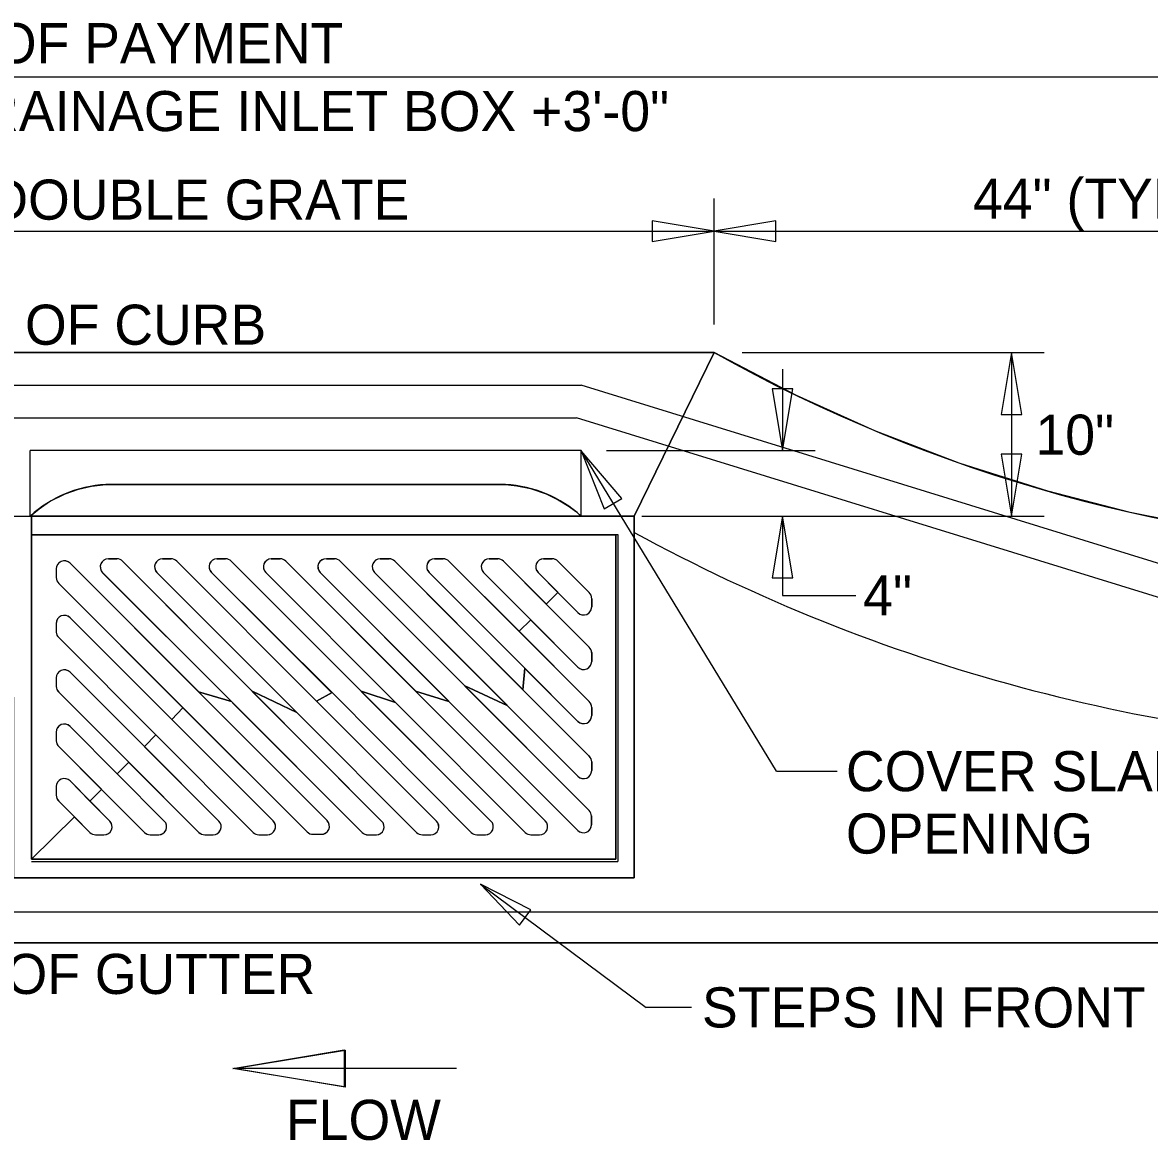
# Model space of a CAD drawing. Extents: x 1.6 to 16.8, y 0.6 to 10.3.
# Drawn here: x 6.59 to 9.121, y 4.587 to 7.096 of the extents above; entities that cross this region are included whole.
import ezdxf

# ---------------------------------------------------------------- set-up
doc = ezdxf.new("R2010")
doc.units = 0
for name, color, linetype in [('SD_P_Dimension Lines', 7, 'Continuous'), ('SD_P_Dimension Text', 7, 'Continuous'), ('SD_P_Prop Hidden Lines', 7, 'Continuous'), ('SD_P_Shading', 7, 'Continuous'), ('SD_P_Subtitles', 7, 'Continuous'), ('SD_X_Exist Hidden Lines', 7, 'Continuous'), ('SH_P_Sheet Border', 7, 'Continuous')]:
    doc.layers.add(name, color=color, linetype=linetype)

msp = doc.modelspace()

# ---------------------------------------------------------------- linework, layer by layer
at = {"layer": 'SD_P_Dimension Lines'}
for p, q in [((3.383, 6.9745), (9.7566, 6.9745)), ((8.1428, 6.4188), (8.1428, 6.7012)), ((8.1428, 6.6278), (8.0042, 6.6509)), ((8.0042, 6.6509), (8.0042, 6.6047)), ((8.2813, 6.6509), (8.1428, 6.6278)), ((8.2813, 6.6047), (8.2813, 6.6509)), ((4.9968, 6.6278), (8.1428, 6.6278)), ((8.0042, 6.6047), (8.1428, 6.6278)), ((8.1428, 6.6278), (9.7566, 6.6278)), ((8.1428, 6.6278), (8.2813, 6.6047)), ((8.2063, 6.3554), (8.884, 6.3554)), ((8.8107, 6.3554), (8.7876, 6.2169)), ((8.8107, 6.3554), (8.8107, 5.9886)), ((8.8338, 6.2169), (8.8107, 6.3554)), ((8.2967, 6.3185), (8.2967, 6.1354)), ((8.3198, 6.2739), (8.2736, 6.2739)), ((8.2736, 6.2739), (8.2967, 6.1354)), ((8.2967, 6.1354), (8.3198, 6.2739)), ((8.7876, 6.2169), (8.8338, 6.2169)), ((7.8447, 6.1353), (7.896, 6.0046)), ((7.9356, 6.0283), (7.8447, 6.1353)), ((8.2835, 5.416), (7.8448, 6.1354)), ((7.9013, 6.1354), (8.3701, 6.1354)), ((8.8338, 6.1272), (8.7876, 6.1272)), ((8.7876, 6.1272), (8.8107, 5.9886)), ((8.8107, 5.9886), (8.8338, 6.1272)), ((7.896, 6.0046), (7.9356, 6.0283)), ((7.9804, 5.9886), (8.884, 5.9886)), ((8.2967, 5.9886), (8.2736, 5.8501)), ((8.2967, 5.9886), (8.2967, 5.8102)), ((8.3198, 5.8501), (8.2967, 5.9886)), ((8.2736, 5.8501), (8.3198, 5.8501)), ((8.2967, 5.8102), (8.4616, 5.8102)), ((8.2835, 5.416), (8.419, 5.416)), ((7.6185, 5.1622), (7.9904, 4.8859)), ((7.7314, 5.1045), (7.6185, 5.1622)), ((7.6185, 5.1622), (7.7063, 5.0708)), ((7.7063, 5.0708), (7.7314, 5.1045)), ((8.0924, 4.8859), (7.9904, 4.8859)), ((7.5648, 4.7486), (7.0648, 4.7486))]:
    msp.add_line(p, q, dxfattribs=at)
at = {"layer": 'SD_P_Prop Hidden Lines'}
for p, q in [((7.8448, 6.1354), (6.6069, 6.1354)), ((6.6069, 5.9886), (6.6069, 6.1354)), ((7.8448, 5.9886), (7.8448, 6.1354)), ((7.8448, 5.9886), (7.8448, 6.1354)), ((3.5707, 5.1003), (9.5833, 5.1003))]:
    msp.add_line(p, q, dxfattribs=at)
msp.add_arc((9.8583, 9.4303), 3.9611, 241.4178, 268.511, dxfattribs=at)
at = {"layer": 'SD_P_Shading'}
for points in [[(6.5698, 5.9886), (6.6069, 5.9886), (6.6273, 6.0052), (6.651, 6.021), (6.6858, 6.0384), (6.716, 6.049), (6.7446, 6.0556), (6.7768, 6.0594), (7.6749, 6.0594), (7.6999, 6.0568), (7.7309, 6.0503), (7.7658, 6.0384), (7.793, 6.0253), (7.8175, 6.0102), (7.8315, 5.9998), (7.8448, 5.9886), (7.9632, 5.9886), (8.1428, 6.3554), (6.8307, 6.3554), (4.9968, 6.3554)], [(9.2659, 5.9594), (9.0773, 5.9969), (8.8923, 6.0443), (8.6933, 6.1076), (8.5042, 6.18), (8.3279, 6.2592), (8.1428, 6.3554), (7.9632, 5.9886), (7.9632, 5.1763), (6.5698, 5.1763)], [(3.383, 5.0305), (9.7553, 5.0305)]]:
    msp.add_lwpolyline(points, dxfattribs=at)
for points in [[(7.9632, 5.9886), (7.9632, 5.1764), (6.5704, 5.1774), (6.5698, 5.9886), (6.6103, 5.9887), (6.6103, 5.2184), (7.9221, 5.2183), (7.9221, 5.9467), (6.6103, 5.9468), (6.6103, 5.9887)], [(7.9221, 5.2183), (6.6103, 5.2184), (6.7065, 5.3137), (6.7414, 5.2787), (6.7443, 5.2764), (6.7473, 5.2748), (6.751, 5.2737), (6.7543, 5.2734), (6.773, 5.273), (6.7778, 5.2736), (6.7828, 5.2758), (6.7865, 5.2789), (6.7898, 5.2842), (6.7912, 5.2893), (6.7909, 5.2951), (6.789, 5.3001), (6.786, 5.3041), (6.7414, 5.3491), (6.7677, 5.3749), (6.8638, 5.2787), (6.8664, 5.2766), (6.8697, 5.2748), (6.8727, 5.2738), (6.8767, 5.2734), (6.896, 5.2734), (6.9002, 5.2739), (6.9054, 5.2762), (6.9092, 5.2794), (6.9124, 5.2846), (6.9137, 5.2895), (6.9135, 5.2945), (6.9115, 5.3001), (6.9084, 5.3041), (6.8026, 5.4103), (6.8289, 5.4361), (6.9862, 5.2787), (6.9887, 5.2767), (6.9922, 5.2748), (6.9955, 5.2738), (6.9991, 5.2734), (7.0184, 5.2734), (7.0232, 5.2741), (7.0278, 5.2762), (7.032, 5.2798), (7.0349, 5.2846), (7.0361, 5.2897), (7.0358, 5.2951), (7.0339, 5.3), (7.0308, 5.3041), (6.8638, 5.4711), (6.8896, 5.4973), (7.1078, 5.2787), (7.1104, 5.2765), (7.1137, 5.2748), (7.117, 5.2738), (7.1207, 5.2734), (7.1399, 5.2734), (7.1449, 5.2741), (7.1496, 5.2762), (7.1537, 5.2797), (7.1567, 5.2846), (7.1579, 5.289), (7.1579, 5.2942), (7.1564, 5.2995), (7.1533, 5.3041), (6.925, 5.5323), (6.9504, 5.5585), (7.2293, 5.2796), (7.2322, 5.2773), (7.2352, 5.2757), (7.2387, 5.2746), (7.2422, 5.2743), (7.2614, 5.2743), (7.2658, 5.2748), (7.271, 5.2771), (7.275, 5.2806), (7.2779, 5.2855), (7.2792, 5.2904), (7.2788, 5.2961), (7.2768, 5.3012), (7.2739, 5.305), (6.9854, 5.5939), (7.0593, 5.5721), (7.3528, 5.2785), (7.3558, 5.2761), (7.3587, 5.2746), (7.3622, 5.2735), (7.3657, 5.2732), (7.3846, 5.2732), (7.3891, 5.2739), (7.3939, 5.2761), (7.3982, 5.2801), (7.4008, 5.2847), (7.402, 5.2903), (7.4016, 5.2947), (7.3997, 5.2998), (7.3963, 5.3041), (7.1056, 5.5957), (7.2057, 5.548), (7.475, 5.2787), (7.4777, 5.2765), (7.4809, 5.2748), (7.4845, 5.2737), (7.4879, 5.2734), (7.5071, 5.2734), (7.512, 5.2741), (7.5168, 5.2763), (7.521, 5.2802), (7.5236, 5.2846), (7.5249, 5.2896), (7.5245, 5.2951), (7.5228, 5.2999), (7.5196, 5.3041), (7.2503, 5.5734), (7.2853, 5.5926), (7.5974, 5.2787), (7.6003, 5.2764), (7.6033, 5.2748), (7.6066, 5.2738), (7.6103, 5.2734), (7.6295, 5.2734), (7.6342, 5.274), (7.6394, 5.2764), (7.6433, 5.28), (7.646, 5.2846), (7.6472, 5.2892), (7.647, 5.295), (7.6451, 5.3001), (7.642, 5.3041), (7.3504, 5.5957), (7.4278, 5.5703), (7.719, 5.2787), (7.7217, 5.2765), (7.7249, 5.2748), (7.7283, 5.2737), (7.7318, 5.2734), (7.7511, 5.2734), (7.7561, 5.2741), (7.7613, 5.2765), (7.7651, 5.28), (7.7679, 5.2846), (7.7692, 5.2896), (7.7691, 5.2946), (7.7673, 5.3), (7.7644, 5.3041), (7.4728, 5.5957), (7.5476, 5.5725), (7.837, 5.2831), (7.841, 5.2801), (7.8458, 5.2782), (7.851, 5.2778), (7.8564, 5.279), (7.86, 5.281), (7.8639, 5.2847), (7.8665, 5.2895), (7.8676, 5.2954), (7.8676, 5.3155), (7.8673, 5.3187), (7.8662, 5.3221), (7.8646, 5.3251), (7.8624, 5.3277), (7.583, 5.6075), (7.6783, 5.5638), (7.837, 5.4046), (7.841, 5.4016), (7.8461, 5.3997), (7.8511, 5.3993), (7.8569, 5.4007), (7.8609, 5.403), (7.8647, 5.407), (7.8671, 5.4117), (7.8681, 5.4175), (7.8681, 5.4368), (7.8677, 5.4404), (7.8666, 5.444), (7.8649, 5.447), (7.8624, 5.4501), (7.7137, 5.5988), (7.7177, 5.6473), (7.837, 5.5279), (7.8409, 5.525), (7.8462, 5.523), (7.8513, 5.5227), (7.8569, 5.524), (7.8607, 5.5261), (7.8645, 5.5299), (7.8671, 5.5348), (7.8681, 5.5408), (7.8681, 5.5592), (7.8676, 5.5634), (7.8666, 5.5664), (7.865, 5.5694), (7.8624, 5.5725), (7.705, 5.7299), (7.7312, 5.7557), (7.837, 5.6495), (7.8415, 5.6462), (7.8464, 5.6445), (7.8518, 5.6442), (7.8569, 5.6455), (7.8611, 5.648), (7.8649, 5.652), (7.8672, 5.6565), (7.8681, 5.6624), (7.8681, 5.6825), (7.8675, 5.6861), (7.8664, 5.6888), (7.8647, 5.6916), (7.8624, 5.6941), (7.7662, 5.7907), (7.7924, 5.8169), (7.837, 5.7719), (7.8414, 5.7687), (7.8463, 5.7669), (7.8513, 5.7666), (7.8569, 5.7679), (7.8606, 5.77), (7.8641, 5.7734), (7.8669, 5.7783), (7.8677, 5.7811), (7.8681, 5.7848), (7.8681, 5.8031), (7.8678, 5.8069), (7.8666, 5.8108), (7.8648, 5.8143), (7.8624, 5.8173), (7.8274, 5.8523), (7.7924, 5.8873), (7.7896, 5.8896), (7.7865, 5.8912), (7.7829, 5.8923), (7.7795, 5.8926), (7.7603, 5.8926), (7.7551, 5.8918), (7.7502, 5.8895), (7.7464, 5.8859), (7.7438, 5.8815), (7.7425, 5.876), (7.7428, 5.8715), (7.7445, 5.8664), (7.7478, 5.8619), (7.7924, 5.8169), (7.7662, 5.7907), (7.67, 5.8873), (7.6674, 5.8894), (7.6641, 5.8912), (7.6608, 5.8922), (7.6583, 5.8925), (7.6379, 5.8926), (7.6326, 5.8918), (7.6276, 5.8893), (7.6236, 5.8854), (7.6214, 5.8814), (7.6201, 5.8759), (7.6205, 5.8709), (7.6222, 5.8662), (7.6254, 5.8619), (7.7312, 5.7557), (7.705, 5.7299), (7.5476, 5.8873), (7.5449, 5.8895), (7.5417, 5.8912), (7.5387, 5.8922), (7.5347, 5.8926), (7.5155, 5.8926), (7.5098, 5.8917), (7.5052, 5.8893), (7.5013, 5.8856), (7.499, 5.8815), (7.4977, 5.8763), (7.4981, 5.8708), (7.4997, 5.8664), (7.503, 5.8619), (7.7177, 5.6473), (7.7137, 5.5988), (7.4261, 5.8873), (7.4235, 5.8894), (7.4201, 5.8912), (7.4171, 5.8922), (7.4132, 5.8926), (7.3931, 5.8926), (7.3878, 5.8918), (7.3827, 5.8893), (7.3789, 5.8855), (7.3766, 5.8815), (7.3753, 5.8761), (7.3758, 5.8705), (7.3774, 5.8662), (7.3806, 5.8619), (7.6783, 5.5638), (7.583, 5.6075), (7.3036, 5.8873), (7.301, 5.8895), (7.2977, 5.8913), (7.2945, 5.8923), (7.2907, 5.8927), (7.2724, 5.8927), (7.2666, 5.892), (7.2619, 5.8899), (7.2578, 5.8863), (7.255, 5.882), (7.2535, 5.8771), (7.2536, 5.8713), (7.2553, 5.866), (7.2582, 5.8619), (7.5476, 5.5725), (7.4728, 5.5957), (7.1812, 5.8873), (7.1787, 5.8894), (7.1753, 5.8913), (7.172, 5.8923), (7.1683, 5.8927), (7.1482, 5.8927), (7.1433, 5.8918), (7.1383, 5.8892), (7.1345, 5.8855), (7.1322, 5.8812), (7.1311, 5.8764), (7.1314, 5.8713), (7.1334, 5.866), (7.1366, 5.8619), (7.4278, 5.5703), (7.3504, 5.5957), (7.0588, 5.8873), (7.0561, 5.8895), (7.0529, 5.8912), (7.0494, 5.8923), (7.046, 5.8926), (7.0267, 5.8926), (7.0215, 5.8918), (7.0161, 5.889), (7.0125, 5.8854), (7.0102, 5.8814), (7.009, 5.8768), (7.0091, 5.8723), (7.0106, 5.8672), (7.0122, 5.8643), (7.0142, 5.8619), (7.2853, 5.5926), (7.2503, 5.5734), (6.9364, 5.8873), (6.9338, 5.8895), (6.9305, 5.8912), (6.9269, 5.8923), (6.9236, 5.8926), (6.9043, 5.8926), (6.8991, 5.8918), (6.8944, 5.8895), (6.8901, 5.8854), (6.8878, 5.8814), (6.8866, 5.8761), (6.8868, 5.8715), (6.8883, 5.8668), (6.8897, 5.8645), (6.8918, 5.8619), (7.2057, 5.548), (7.1056, 5.5957), (6.8149, 5.8873), (6.8121, 5.8896), (6.809, 5.8912), (6.8057, 5.8923), (6.802, 5.8926), (6.7828, 5.8926), (6.7768, 5.8916), (6.7721, 5.8892), (6.7683, 5.8855), (6.7659, 5.8814), (6.7647, 5.8768), (6.7648, 5.8713), (6.7666, 5.866), (6.7699, 5.8615), (7.0593, 5.5721), (6.9854, 5.5939), (6.6968, 5.8829), (6.6928, 5.886), (6.6884, 5.8877), (6.6826, 5.8882), (6.677, 5.8869), (6.6721, 5.8839), (6.6686, 5.8798), (6.6664, 5.8748), (6.6657, 5.87), (6.6657, 5.8508), (6.6662, 5.847), (6.6673, 5.8436), (6.669, 5.8404), (6.6715, 5.8375), (6.9504, 5.5585), (6.925, 5.5323), (6.6968, 5.7605), (6.692, 5.764), (6.6877, 5.7655), (6.6823, 5.7658), (6.677, 5.7645), (6.6724, 5.7617), (6.6696, 5.7589), (6.6669, 5.7541), (6.666, 5.7507), (6.6657, 5.7476), (6.6657, 5.7284), (6.6663, 5.7246), (6.6674, 5.7216), (6.6689, 5.7189), (6.6715, 5.7159), (6.8896, 5.4973), (6.8638, 5.4711), (6.6968, 5.6381), (6.6922, 5.6415), (6.6877, 5.6431), (6.6823, 5.6434), (6.677, 5.6421), (6.6725, 5.6395), (6.6688, 5.6354), (6.6664, 5.6304), (6.6657, 5.6253), (6.6657, 5.606), (6.6662, 5.6023), (6.6672, 5.5994), (6.6689, 5.5965), (6.6715, 5.5935), (6.8289, 5.4361), (6.8026, 5.4103), (6.6968, 5.5166), (6.6919, 5.5201), (6.6876, 5.5215), (6.6824, 5.5218), (6.677, 5.5205), (6.6718, 5.5173), (6.6684, 5.5131), (6.6666, 5.5092), (6.6657, 5.5037), (6.6657, 5.4844), (6.6661, 5.4812), (6.6673, 5.4772), (6.6688, 5.4743), (6.6715, 5.4711), (6.7677, 5.3749), (6.7414, 5.3491), (6.6968, 5.3942), (6.6922, 5.3975), (6.6878, 5.3991), (6.6819, 5.3994), (6.677, 5.3981), (6.673, 5.3958), (6.6691, 5.3918), (6.6667, 5.3872), (6.6657, 5.3813), (6.6657, 5.362), (6.6661, 5.3584), (6.6673, 5.3548), (6.6692, 5.3513), (6.6715, 5.3487), (6.7065, 5.3137), (6.6103, 5.2184), (6.6103, 5.9468), (7.9221, 5.9467)]]:
    msp.add_lwpolyline(points, close=True, dxfattribs=at)
at = {"layer": 'SD_P_Subtitles'}
for points in [[(7.3121, 4.7075), (7.0621, 4.7491), (7.3121, 4.7907)], [(7.3148, 4.707), (7.0648, 4.7486), (7.3148, 4.7902)]]:
    msp.add_lwpolyline(points, close=True, dxfattribs=at)
at = {"layer": 'SD_X_Exist Hidden Lines'}
for p, q in [((5.2948, 6.2821), (7.8448, 6.2821)), ((9.6098, 5.7379), (7.8448, 6.2821)), ((5.3059, 6.2087), (7.8337, 6.2087)), ((9.6098, 5.6612), (7.8337, 6.2087))]:
    msp.add_line(p, q, dxfattribs=at)
at = {"layer": 'SH_P_Sheet Border'}
for p, q in [((4.9968, 6.3554), (8.1428, 6.3554)), ((7.6749, 6.0594), (6.7768, 6.0594)), ((6.5698, 5.9886), (7.9632, 5.9886)), ((7.9632, 5.9886), (6.6103, 5.9886)), ((7.9632, 5.1763), (7.9632, 5.9886)), ((6.6103, 5.9476), (7.9271, 5.9476)), ((7.9271, 5.9476), (7.9271, 5.2132)), ((6.6103, 5.9468), (7.9227, 5.9468)), ((6.6103, 5.9468), (6.6103, 5.2184)), ((7.9227, 5.9468), (7.9227, 5.2184)), ((7.2739, 5.305), (6.6968, 5.8829)), ((6.7828, 5.8926), (6.802, 5.8926)), ((7.3963, 5.3041), (6.8149, 5.8873)), ((6.9043, 5.8926), (6.9236, 5.8926)), ((7.2503, 5.5734), (6.9364, 5.8873)), ((7.0267, 5.8926), (7.046, 5.8926)), ((7.642, 5.3041), (7.0588, 5.8873)), ((7.1482, 5.8927), (7.1683, 5.8927)), ((7.7644, 5.3041), (7.1812, 5.8873)), ((7.2724, 5.8927), (7.2907, 5.8927)), ((7.8624, 5.3277), (7.3036, 5.8873)), ((7.3931, 5.8926), (7.4132, 5.8926)), ((7.566, 5.7474), (7.4261, 5.8873)), ((7.5155, 5.8926), (7.5347, 5.8926)), ((7.8624, 5.5725), (7.5476, 5.8873)), ((7.6379, 5.8926), (7.6571, 5.8926)), ((7.8624, 5.6941), (7.67, 5.8873)), ((7.7603, 5.8926), (7.7795, 5.8926)), ((7.8624, 5.8173), (7.7924, 5.8873)), ((6.6657, 5.87), (6.6657, 5.8508)), ((7.3528, 5.2785), (6.7694, 5.8619)), ((7.2057, 5.548), (6.8918, 5.8619)), ((7.2844, 5.5918), (7.0142, 5.8619)), ((7.719, 5.2787), (7.1366, 5.8619)), ((7.837, 5.2831), (7.2582, 5.8619)), ((7.5196, 5.7229), (7.3806, 5.8619)), ((7.5983, 5.7666), (7.503, 5.8619)), ((7.837, 5.6495), (7.6254, 5.8619)), ((7.837, 5.7719), (7.7478, 5.8619)), ((7.2293, 5.2796), (6.6715, 5.8375)), ((7.8681, 5.8031), (7.8681, 5.7848)), ((6.6657, 5.7476), (6.6657, 5.7284)), ((7.1533, 5.3041), (6.6968, 5.7605)), ((7.8624, 5.4501), (7.5651, 5.7474)), ((7.837, 5.5279), (7.5983, 5.7666)), ((7.837, 5.4046), (7.5196, 5.7229)), ((7.1078, 5.2787), (6.6715, 5.7159)), ((7.8681, 5.6825), (7.8681, 5.6624)), ((6.6657, 5.6253), (6.6657, 5.606)), ((7.0308, 5.3041), (6.6968, 5.6381)), ((6.9862, 5.2787), (6.6715, 5.5935)), ((7.5974, 5.2787), (7.2853, 5.5926)), ((7.5196, 5.3041), (7.2503, 5.5734)), ((7.475, 5.2787), (7.2057, 5.548)), ((7.8681, 5.5592), (7.8681, 5.5408)), ((6.6657, 5.5037), (6.6657, 5.4844)), ((6.9084, 5.3041), (6.6968, 5.5166)), ((6.8638, 5.2787), (6.6715, 5.4711)), ((7.8681, 5.4368), (7.8681, 5.4175)), ((6.786, 5.3041), (6.6968, 5.3942)), ((6.6657, 5.3813), (6.6657, 5.362)), ((6.7414, 5.2787), (6.6715, 5.3487)), ((7.8676, 5.3155), (7.8676, 5.2954)), ((6.7543, 5.2734), (6.773, 5.273)), ((6.8767, 5.2734), (6.896, 5.2734)), ((6.9991, 5.2734), (7.0184, 5.2734)), ((7.1207, 5.2734), (7.1399, 5.2734)), ((7.2422, 5.2743), (7.2614, 5.2743)), ((7.3654, 5.2732), (7.3846, 5.2732)), ((7.4879, 5.2734), (7.5071, 5.2734)), ((7.6103, 5.2734), (7.6295, 5.2734)), ((7.7318, 5.2734), (7.7511, 5.2734)), ((6.6103, 5.2184), (7.9227, 5.2184)), ((6.6103, 5.2132), (7.9271, 5.2132)), ((6.5698, 5.1763), (7.9632, 5.1763)), ((10.2266, 5.0305), (6.5651, 5.0305))]:
    msp.add_line(p, q, dxfattribs=at)
for centre, radius, start, end in [((9.8583, 9.4303), 3.521, 240.8421, 268.3448), ((9.8583, 9.4303), 3.521, 240.8421, 268.3448), ((6.7935, 5.7801), 0.2798, 93.4178, 131.8195), ((7.6582, 5.7801), 0.2798, 48.1805, 86.5822), ((6.684, 5.87), 0.0182, 45, 180), ((6.7828, 5.8744), 0.0182, 90, 225), ((6.802, 5.8744), 0.0182, 45, 90), ((6.9044, 5.8747), 0.0179, 90.2929, 225.2929), ((6.9236, 5.8744), 0.0182, 45.1807, 90), ((7.0268, 5.8747), 0.0179, 90.3846, 225.3846), ((7.046, 5.8744), 0.0182, 45.1108, 90), ((7.1488, 5.8749), 0.0178, 91.879, 226.879), ((7.1683, 5.8744), 0.0182, 44.8422, 90), ((7.2716, 5.8744), 0.0183, 87.7005, 222.7005), ((7.2907, 5.8744), 0.0182, 44.8794, 90), ((7.3932, 5.8747), 0.0179, 90.3846, 225.3846), ((7.4132, 5.8744), 0.0182, 45, 90), ((7.5156, 5.8747), 0.0179, 90.3846, 225.3846), ((7.5347, 5.8744), 0.0182, 45, 90), ((7.638, 5.8747), 0.0179, 90.3393, 225.3393), ((7.6571, 5.8744), 0.0182, 45.0894, 90), ((7.7604, 5.8747), 0.0179, 90.3846, 225.3846), ((7.7795, 5.8744), 0.0182, 45, 90), ((6.6847, 5.8511), 0.019, 180.7976, 225.7976), ((7.848, 5.8033), 0.0201, 359.5436, 44.4679), ((7.8499, 5.7848), 0.0182, 225, 0), ((6.684, 5.7476), 0.0182, 45, 180), ((6.6837, 5.7291), 0.0179, 182.2405, 227.2405), ((7.8512, 5.6813), 0.0169, 3.8604, 48.8604), ((6.6839, 5.6253), 0.0182, 44.843, 180), ((7.8499, 5.6624), 0.0182, 225, 0), ((6.6837, 5.6067), 0.018, 182.3121, 227.3121), ((7.8492, 5.559), 0.0189, 0.687, 45.9082), ((6.684, 5.5037), 0.0182, 45, 180), ((7.8499, 5.5408), 0.0182, 225, 0), ((6.6847, 5.4847), 0.019, 180.7976, 225.7976), ((7.8491, 5.4365), 0.019, 0.7976, 45.7976), ((7.8499, 5.4175), 0.0182, 225, 0), ((6.6839, 5.3813), 0.0182, 44.9478, 180), ((6.6847, 5.3623), 0.019, 180.8217, 225.8217), ((7.8502, 5.3152), 0.0174, 0.7544, 45.6427), ((6.773, 5.2912), 0.0183, 269.9103, 44.6783), ((6.8958, 5.2913), 0.0179, 270.3846, 45.3846), ((7.0183, 5.2913), 0.0179, 270.3446, 45.4246), ((7.1399, 5.2916), 0.0182, 270, 44.8887), ((7.2613, 5.2922), 0.0179, 270.3846, 45.3846), ((7.3841, 5.291), 0.0179, 271.6629, 46.9221), ((7.507, 5.2913), 0.0179, 270.3846, 45.3846), ((7.6294, 5.2913), 0.0179, 270.3846, 45.3846), ((7.7511, 5.2916), 0.0182, 270, 44.7854), ((7.8498, 5.2956), 0.0178, 224.3014, 359.3014), ((6.7543, 5.2916), 0.0182, 225, 270), ((6.8767, 5.2916), 0.0182, 225, 270), ((6.9991, 5.2916), 0.0182, 225, 270), ((7.1207, 5.2916), 0.0182, 225, 270), ((7.2422, 5.2925), 0.0182, 225, 270), ((7.3657, 5.2914), 0.0182, 225, 270), ((7.4879, 5.2916), 0.0182, 225, 270), ((7.6103, 5.2916), 0.0182, 225, 270), ((7.7318, 5.2916), 0.0182, 225, 270)]:
    msp.add_arc(centre, radius, start, end, dxfattribs=at)

# ---------------------------------------------------------------- texts
at = {"layer": 'SD_P_Dimension Text'}
for s, p in [('LIMITS OF PAYMENT', (6.1067, 7.0049)), ('OUTSIDE OF DRAINAGE INLET BOX +3\'-0"', (5.639, 6.8525)), ('88" FOR DOUBLE GRATE', (6.0181, 6.6538)), ('44" (TYP.)', (8.7243, 6.6562)), ('BACK OF CURB', (6.2345, 6.3731)), ('10"', (8.8646, 6.1262)), ('4"', (8.4778, 5.7659)), ('COVER SLAB', (8.4391, 5.371)), ('OPENING', (8.4391, 5.231)), ('EDGE OF GUTTER', (6.1774, 4.916)), ('STEPS IN FRONT WALL', (8.1158, 4.8409)), ('FLOW', (7.1817, 4.5885))]:
    msp.add_text(s, height=0.09, dxfattribs=at).set_placement(p)

doc.saveas('drawing.dxf')
